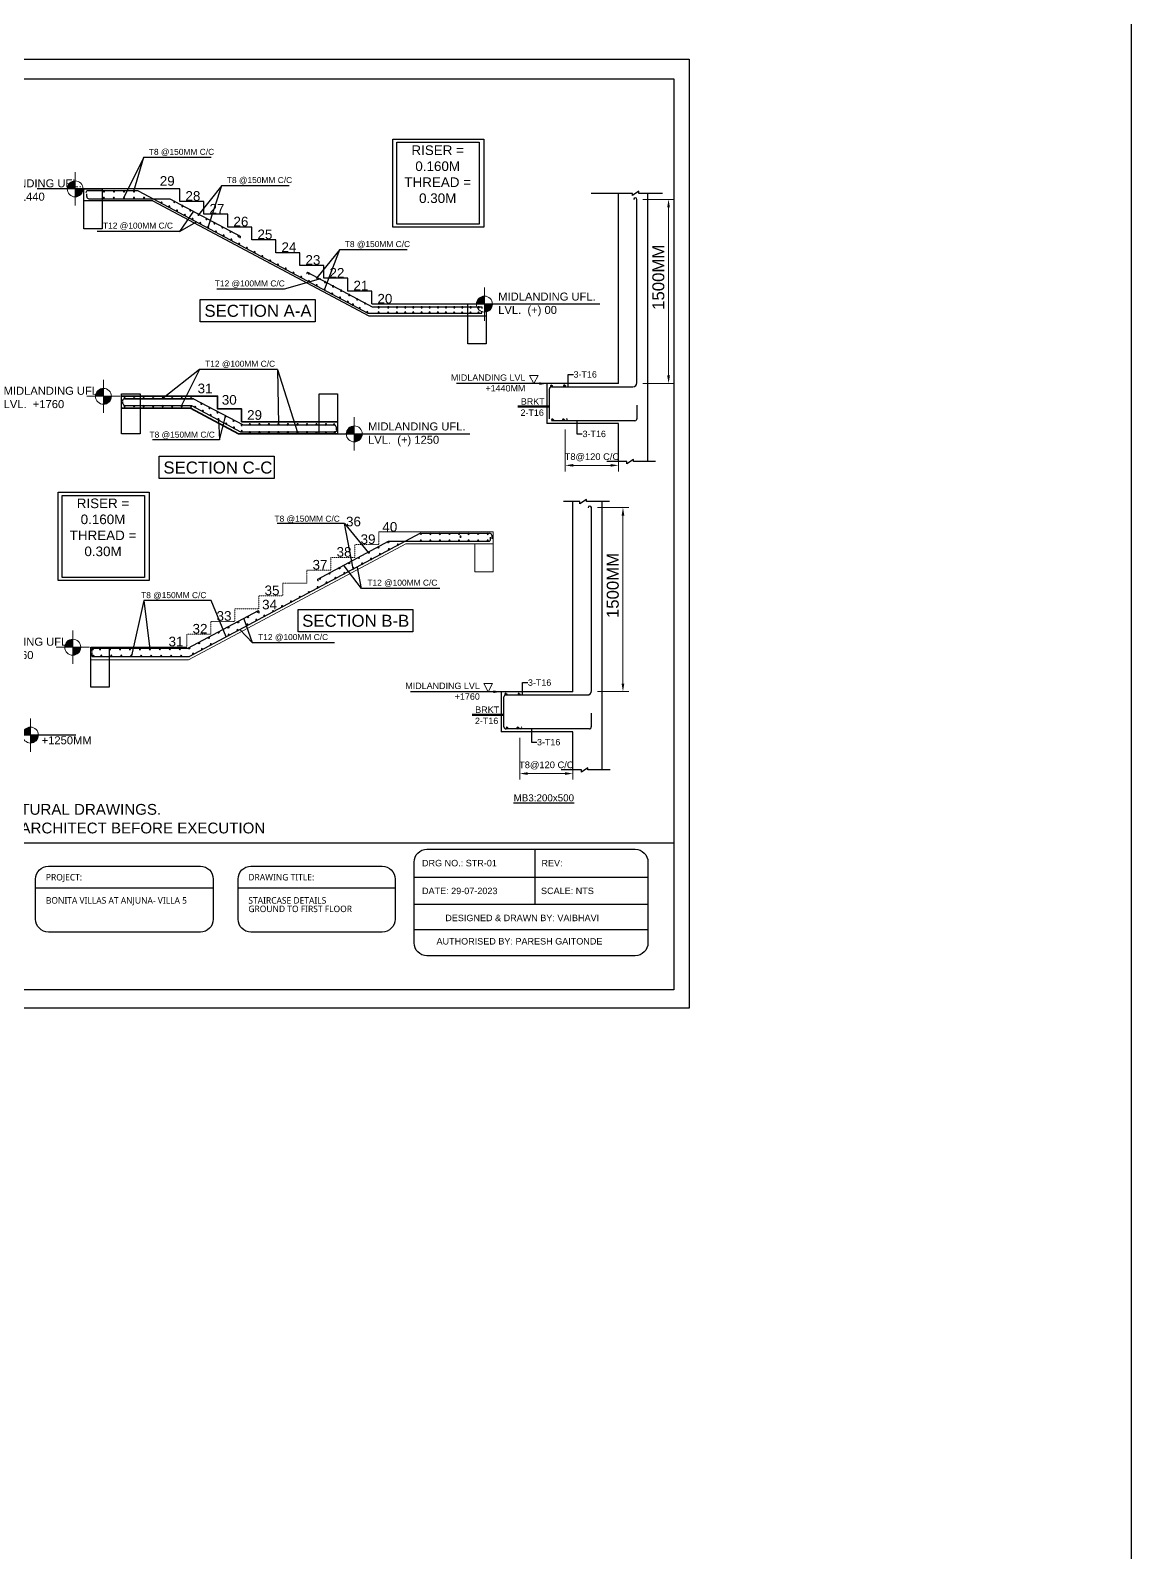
# Model space of a CAD drawing. Header units: millimetres. Extents: x 660818 to 959388, y -495289 to 50450.
# Drawn here: x 856062 to 869825, y -110015 to -90991 of the extents above; entities that cross this region are included whole.
import ezdxf
from ezdxf.enums import TextEntityAlignment as Align

# ---------------------------------------------------------------- set-up
doc = ezdxf.new("R2010")
doc.units = ezdxf.units.MM
doc.header["$LTSCALE"] = 0.01
doc.header["$MEASUREMENT"] = 0
doc.header["$PDMODE"] = 35
doc.linetypes.add('DASHED2', pattern=[0.375, 0.25, -0.125])
for name, color, linetype in [('1', 7, 'Continuous'), ('Concrete Line', 2, 'Continuous'), ('Cut Line', 31, 'Continuous'), ('Dimension', 31, 'Continuous'), ('Labels', 4, 'Continuous'), ('RAFT', 1, 'Continuous'), ('RCC BEAMS', 150, 'Continuous'), ('Reinforcement', 130, 'Continuous'), ('Staircase', 41, 'Continuous'), ('Text', 7, 'Continuous'), ('txt', 7, 'Continuous')]:
    doc.layers.add(name, color=color, linetype=linetype)
for name, color, linetype, lineweight in [('A - LEVELS', 7, 'Continuous', 0), ('E-Switch board', 71, 'Continuous', 20), ('Ele01', 7, 'Continuous', 20), ('G06 Steps Numbers', 4, 'Continuous', 18), ('OPEN TERRACE', 5, 'Continuous', 30), ('SLAB', 72, 'Continuous', 40), ('Text1', 2, 'Continuous', 0)]:
    doc.layers.add(name, color=color, linetype=linetype, lineweight=lineweight)
doc.styles.add('SC-SansSerif', font='SansSerif')
doc.styles.add('STAIRCASE', font='arial.ttf', dxfattribs={"height": 80})
doc.styles.get("Standard").update_dxf_attribs({"font": 'arial.ttf'})
doc.styles.add('TXT2', font='romans.shx', dxfattribs={"width": 0.75, "height": 200})
doc.dimstyles.new('SCBBSDimStyl', dxfattribs={"dimtxt": 250, "dimasz": 100, "dimexe": 75, "dimexo": 75, "dimgap": 50, "dimtad": 1, "dimtoh": 1, "dimdec": 0, "dimzin": 0, "dimdsep": 46, "dimtxsty": 'SC-SansSerif', "dimcen": 0.045, "dimclrd": 8, "dimclre": 8, "dimclrt": 31, "dimadec": 0, "dimazin": 0, "dimtfac": 1, "dimtdec": 0, "dimtix": 1, "dimtofl": 0, "dimtmove": 0, "dimatfit": 3, "dimfxl": 1, "dimtolj": 1, "dimtzin": 0, "dimlwd": 0, "dimlwe": 0, "dimarcsym": 0})
doc.dimstyles.new('STAIRCASE', dxfattribs={"dimtxt": 80, "dimasz": 30, "dimexe": 50, "dimexo": 10, "dimgap": 10, "dimtad": 1, "dimdec": 0, "dimzin": 12, "dimdsep": 46, "dimtxsty": 'STAIRCASE', "dimblk": 'ARCHTICK', "dimcen": 0, "dimse1": 1, "dimse2": 1, "dimclrd": 9, "dimclre": 9, "dimclrt": 256, "dimadec": 0, "dimazin": 0, "dimtfac": 1, "dimtdec": 0, "dimtmove": 1, "dimatfit": 3, "dimfxl": 50, "dimtvp": 1, "dimtolj": 1, "dimtzin": 0, "dimlwd": -1, "dimarcsym": 0})
doc.dimstyles.get("Standard").update_dxf_attribs({"dimtxt": 200, "dimasz": 0.18, "dimexe": 0.18, "dimexo": 0.0625, "dimgap": 0.09, "dimtad": 0, "dimtih": 1, "dimtoh": 1, "dimdec": 1, "dimzin": 0, "dimdsep": 46, "dimtxsty": 'Standard', "dimcen": 0.09, "dimadec": 0, "dimazin": 0, "dimtfac": 1, "dimtdec": 1, "dimtofl": 0, "dimtmove": 0, "dimatfit": 3, "dimfxl": 1, "dimtolj": 1, "dimtzin": 0, "dimarcsym": 0})

# ---------------------------------------------------------------- blocks, each defined once
blk = doc.blocks.new('reinf')
at = {"layer": 'Staircase', "linetype": 'Continuous'}
h = blk.add_hatch(color=4, dxfattribs=at)
h.dxf.hatch_style = 1
edge = h.paths.add_edge_path()
edge.add_arc((0, -8), 7.68, 0, 360)
at = {"layer": 'Reinforcement'}
blk.add_circle((0, -8), 7.68, dxfattribs=at)
blk = doc.blocks.new('*U2334')
at = {"layer": 'Reinforcement', "lineweight": 25, "rotation": 181.5019024097986}
blk.add_blockref('reinf', (38, 0), dxfattribs=at)
blk = doc.blocks.new('*U2335')
at = {"layer": '1', "color": 0, "linetype": 'ByBlock', "lineweight": -2, "transparency": 16777216, "rotation": 208.0834920909674}
for p in [(1150571, -124922), (1150693, -124857), (1150204, -125117), (1150326, -125052), (1150449, -124987), (1149838, -125313), (1149960, -125248), (1150082, -125182)]:
    blk.add_blockref('*U2334', p, dxfattribs=at)
blk = doc.blocks.new('*U2336')
at = {"layer": 'Reinforcement', "lineweight": 25, "rotation": 181.5019024097986}
blk.add_blockref('reinf', (38, 0), dxfattribs=at)
blk = doc.blocks.new('*U2337')
at = {"layer": '1', "color": 0, "linetype": 'ByBlock', "lineweight": -2, "transparency": 16777216, "rotation": 208.0834920909674}
for p in [(1150571, -124922), (1150693, -124857), (1150204, -125117), (1150326, -125052), (1150449, -124987), (1149838, -125313), (1149960, -125248), (1150082, -125182)]:
    blk.add_blockref('*U2336', p, dxfattribs=at)
blk = doc.blocks.new('*D2340')
at = {"layer": 'Defpoints', "color": 0, "transparency": 16777216}
for p in [(862746, -95904), (863413, -95904, 0), (862746, -96427)]:
    blk.add_point(p, dxfattribs=at)
at = {"layer": 'Dimension', "color": 8, "lineweight": 0, "transparency": 16777216}
for p, q in [((862746, -95979), (862746, -96502)), ((863413, -95979), (863413, -96502)), ((863313, -96427), (862846, -96427))]:
    blk.add_line(p, q, dxfattribs=at)
at = {"layer": 'Dimension', "color": 8, "transparency": 16777216}
for points in [[(862846, -96410), (862846, -96443), (862746, -96427)], [(863313, -96410), (863313, -96443), (863413, -96427)]]:
    blk.add_solid(points, dxfattribs=at)
at = {"layer": 'Dimension', "color": 31, "transparency": 16777216, "insert": (863080, -96326), "char_height": 250, "attachment_point": 5, "style": 'SC-SansSerif'}
blk.add_mtext('\\A1;{\\H0.33333x;T8@120 C/C}', dxfattribs=at)
blk = doc.blocks.new('_ArchTick')
at = {"color": 0, "linetype": 'ByBlock', "const_width": 0.15}
blk.add_lwpolyline([(-0.5, -0.5), (0.5, 0.5)], dxfattribs=at)
blk = doc.blocks.new('*D2343')
at = {"layer": 'Defpoints', "color": 0, "transparency": 16777216}
for p in [(863643, -93103), (864038, -93103), (863643, -95403)]:
    blk.add_point(p, dxfattribs=at)
at = {"layer": 'Dimension', "color": 8, "lineweight": 0, "transparency": 16777216}
for p, q in [((863718, -93103), (864113, -93103)), ((864038, -95303), (864038, -93203)), ((863718, -95403), (864113, -95403))]:
    blk.add_line(p, q, dxfattribs=at)
at = {"layer": 'Dimension', "color": 8, "transparency": 16777216}
for points in [[(864021, -93203), (864055, -93203), (864038, -93103)], [(864021, -95303), (864055, -95303), (864038, -95403)]]:
    blk.add_solid(points, dxfattribs=at)
at = {"layer": 'Dimension', "color": 31, "transparency": 16777216, "insert": (863911, -94076), "char_height": 250, "attachment_point": 5, "rotation": 90, "style": 'SC-SansSerif'}
blk.add_mtext('\\A1;{\\f@Arial Unicode MS|b0|i0|c0|p34;\\H0.6x;1500MM}', dxfattribs=at)
blk = doc.blocks.new('*D2341')
at = {"layer": 'Defpoints', "color": 0, "transparency": 16777216}
for p in [(862177, -99756), (862843, -99756, 0), (862177, -100279)]:
    blk.add_point(p, dxfattribs=at)
at = {"layer": 'Dimension', "color": 8, "lineweight": 0, "transparency": 16777216}
for p, q in [((862177, -99831), (862177, -100354)), ((862843, -99831), (862843, -100354)), ((862743, -100279), (862277, -100279))]:
    blk.add_line(p, q, dxfattribs=at)
at = {"layer": 'Dimension', "color": 8, "transparency": 16777216}
for points in [[(862277, -100262), (862277, -100295), (862177, -100279)], [(862743, -100262), (862743, -100295), (862843, -100279)]]:
    blk.add_solid(points, dxfattribs=at)
at = {"layer": 'Dimension', "color": 31, "transparency": 16777216, "insert": (862510, -100178), "char_height": 250, "attachment_point": 5, "style": 'SC-SansSerif'}
blk.add_mtext('\\A1;{\\H0.33333x;T8@120 C/C}', dxfattribs=at)
blk = doc.blocks.new('*D2344')
at = {"layer": 'Defpoints', "color": 0, "transparency": 16777216}
for p in [(863073, -96954), (863468, -96954), (863073, -99254)]:
    blk.add_point(p, dxfattribs=at)
at = {"layer": 'Dimension', "color": 8, "lineweight": 0, "transparency": 16777216}
for p, q in [((863148, -96954), (863543, -96954)), ((863468, -99154), (863468, -97054)), ((863148, -99254), (863543, -99254))]:
    blk.add_line(p, q, dxfattribs=at)
at = {"layer": 'Dimension', "color": 8, "transparency": 16777216}
for points in [[(863451, -97054), (863485, -97054), (863468, -96954)], [(863451, -99154), (863485, -99154), (863468, -99254)]]:
    blk.add_solid(points, dxfattribs=at)
at = {"layer": 'Dimension', "color": 31, "transparency": 16777216, "insert": (863341, -97928), "char_height": 250, "attachment_point": 5, "rotation": 90, "style": 'SC-SansSerif'}
blk.add_mtext('\\A1;{\\f@Arial Unicode MS|b0|i0|c0|p34;\\H0.6x;1500MM}', dxfattribs=at)
blk = doc.blocks.new('SSS')
at = {"lineweight": 13}
h = blk.add_hatch(color=0, dxfattribs=at)
h.dxf.hatch_style = 1
h.paths.add_polyline_path([(0, 2), (-100, 2, 0.005863), (-100, 0, 0.414214), (0, -100)])
h = blk.add_hatch(color=0, dxfattribs=at)
h.dxf.hatch_style = 1
h.paths.add_polyline_path([(0, -100), (0, 2), (-100, 2, 0.005863), (-100, 0, 0.414214)])
h = blk.add_hatch(color=0, dxfattribs=at)
h.dxf.hatch_style = 1
h.paths.add_polyline_path([(0, 2), (100, 2, 0.407361), (0, 100)])
at = {"color": 0, "lineweight": 13}
for p, q in [((0, 208), (0, -208)), ((-208, 2), (208, 2))]:
    blk.add_line(p, q, dxfattribs=at)
blk.add_circle((0, 0), 99.7, dxfattribs=at)
blk = doc.blocks.new('*U2338')
at = {"layer": 'Reinforcement', "lineweight": 25, "rotation": 181.5019024097986}
blk.add_blockref('reinf', (38, 0), dxfattribs=at)
blk = doc.blocks.new('*U2339')
at = {"layer": '1', "color": 0, "linetype": 'ByBlock', "lineweight": -2, "transparency": 16777216, "rotation": 208.0834920909674}
for p in [(1150492, -124964), (1150592, -124910), (1150693, -124857), (1150191, -125125), (1150291, -125071), (1150391, -125018), (1149889, -125285), (1149990, -125232), (1150090, -125178)]:
    blk.add_blockref('*U2338', p, dxfattribs=at)

msp = doc.modelspace()

# ---------------------------------------------------------------- linework, layer by layer
at = {"lineweight": 25}
for p, q in [((857480.353, -92575.202), (857229.25, -93078.711)), ((858455.721, -92927.948), (858163.441, -93294.275)), ((857925.637, -93502.68), (858138.379, -93382.4)), ((859929.418, -93728.167), (859640.67, -94081.89)), ((859988.35, -97152.603), (860288.538, -97518.158))]:
    msp.add_line(p, q, dxfattribs=at)
at = {"lineweight": 53}
for p, q in [((862549.433, -95692.395, 0), (862154.555, -95692.395, 0)), ((861979.69, -99544.333), (861584.812, -99544.333))]:
    msp.add_line(p, q, dxfattribs=at)
at = {"color": 151}
for p, q in [((862368.063, -101225.474), (862368.063, -101910.828)), ((860857.724, -101572.337), (863780.267, -101572.337)), ((856127.222, -101704.996), (858346.713, -101704.996)), ((858658.082, -101704.996), (860619.829, -101704.996)), ((860857.724, -101910.828), (863780.267, -101910.828)), ((860857.724, -102228.86), (863780.267, -102228.86))]:
    msp.add_line(p, q, dxfattribs=at)
at = {"lineweight": 25}
for points in [[(857356.246, -93001.63), (857480.353, -92575.202), (858320.807, -92575.202)], [(858282.353, -93451.416), (858455.721, -92927.948), (859296.175, -92927.948)], [(858098.961, -93251.167), (857925.637, -93502.68), (856896.975, -93502.68)], [(859740.952, -94221.076), (859928.048, -93728.167), (860768.502, -93728.167)], [(859742.322, -94221.076), (859929.418, -93728.167), (860769.872, -93728.167)], [(859686.178, -94097.469), (859234.183, -94226.209), (858393.729, -94226.209)], [(859149.942, -95229.698), (858173.314, -95229.698)], [(858411.539, -95851.466), (858426.959, -96109.166), (857586.505, -96109.166)], [(858411.539, -95851.466), (858426.959, -96109.166), (857586.505, -96109.166)], [(860097.646, -97714.327), (859988.35, -97152.603), (859147.896, -97152.603)], [(861177.879, -97965.493), (860201.25, -97965.493)], [(858506.845, -98570.791), (858321.84, -98115.349), (857481.386, -98115.349)], [(859864.626, -98645.402), (858835.964, -98645.402)], [(859864.626, -98645.402), (858835.964, -98645.402)]]:
    msp.add_lwpolyline(points, dxfattribs=at)
at = {"lineweight": 20, "elevation": 0}
msp.add_lwpolyline([(862407.154, -95302.414), (862300.312, -95302.414), (862353.733, -95404.188), (862407.154, -95302.414)], dxfattribs=at)
at = {"lineweight": 20}
msp.add_lwpolyline([(861837.411, -99154.352), (861730.569, -99154.352), (861783.99, -99256.126), (861837.411, -99154.352)], dxfattribs=at)
at = {"color": 151}
for points in [[(861018.036, -101225.474), (863619.955, -101225.474, -0.414213562), (863780.267, -101385.786), (863780.267, -102394.486, -0.414213562), (863619.955, -102554.798), (861018.036, -102554.798, -0.414213562), (860857.724, -102394.486), (860857.724, -101385.786, -0.414213562)], [(856287.534, -101436.538), (858186.401, -101436.538, -0.414213562), (858346.713, -101596.85), (858346.713, -102098.747, -0.414213562), (858186.401, -102259.059), (856287.534, -102259.059, -0.414213562), (856127.222, -102098.747), (856127.222, -101596.85, -0.414213562)], [(858818.394, -101436.538), (860459.517, -101436.538, -0.414213562), (860619.829, -101596.85), (860619.829, -102098.747, -0.414213562), (860459.517, -102259.059), (858818.394, -102259.059, -0.414213562), (858658.082, -102098.747), (858658.082, -101596.85, -0.414213562)]]:
    msp.add_lwpolyline(points, format="xyb", close=True, dxfattribs=at)
at = {"layer": '1', "ltscale": 200}
for p, q in [((860201.25, -97965.493), (859982.54, -97683.168)), ((860201.25, -97965.493), (860150.559, -97701.959)), ((857481.386, -98115.349), (857325.108, -98808.154)), ((857481.386, -98115.349), (857555.256, -98722.862)), ((858835.964, -98645.402), (858731.448, -98347.006)), ((858835.964, -98645.402), (858731.448, -98347.006)), ((858835.964, -98645.402), (858677.646, -98479.475))]:
    msp.add_line(p, q, dxfattribs=at)
at = {"layer": 'Concrete Line', "lineweight": 25}
for p, q in [((863412.817, -95404.512), (863412.817, -93027.721, 0)), ((863778.996, -96377.911), (863778.996, -93027.397)), ((862516.283, -95404.188, 0), (862516.283, -95904.08, 0)), ((863412.817, -96378.235), (863412.817, -95904.404)), ((862843.074, -99256.45, 0), (862843.074, -96879.659, 0)), ((863209.253, -100229.849, 0), (863209.253, -96879.335, 0)), ((861946.54, -99256.126), (861946.54, -99756.018)), ((862843.074, -100230.173, 0), (862843.074, -99756.342, 0))]:
    msp.add_line(p, q, dxfattribs=at)
at = {"layer": 'Concrete Line', "lineweight": 25, "elevation": 0}
for points in [[(863412.817, -95404.512), (862516.283, -95404.512)], [(863412.817, -95904.08), (862516.283, -95904.404)]]:
    msp.add_lwpolyline(points, dxfattribs=at)
at = {"layer": 'Concrete Line', "lineweight": 25}
for points in [[(862843.074, -99256.45), (861946.54, -99256.45)], [(862843.074, -99756.018), (861946.54, -99756.342)]]:
    msp.add_lwpolyline(points, dxfattribs=at)
at = {"layer": 'Cut Line', "lineweight": 25, "elevation": 0}
for points in [[(863963.696, -93027.397), (863668.034, -93027.397), (863668.034, -93000.441), (863587.082, -93054.354), (863587.164, -93027.397), (863068.925, -93027.397)], [(863875.781, -96380.268), (863599.173, -96380.268), (863599.173, -96353.311), (863518.303, -96407.225), (863518.303, -96380.268), (863267.235, -96380.268)], [(863301.189, -96879.335), (863010.214, -96879.335), (863010.214, -96852.378), (862929.261, -96906.292), (862929.343, -96879.335), (862723.783, -96879.335)]]:
    msp.add_lwpolyline(points, dxfattribs=at)
at = {"layer": 'Cut Line', "lineweight": 25}
msp.add_lwpolyline([(863306.038, -100232.206), (863029.43, -100232.206), (863029.43, -100205.249), (862948.559, -100259.163), (862948.559, -100232.206), (862697.492, -100232.206)], dxfattribs=at)
at = {"layer": 'E-Switch board', "ltscale": 0.1}
msp.add_line((869824.835, -74056.974), (869824.835, -223818.83), dxfattribs=at)
at = {"layer": 'Ele01', "ltscale": 20}
for p, q in [((860755.115, -97407.862), (858036.365, -98857.862)), ((860755.115, -97407.862), (861617.615, -97407.862)), ((858017.615, -98697.862), (856817.615, -98697.862)), ((858036.365, -98857.862), (856817.615, -98857.862))]:
    msp.add_line(p, q, dxfattribs=at)
at = {"layer": 'Ele01', "linetype": 'DASHED2', "lineweight": 5, "ltscale": 20}
msp.add_lwpolyline([(858617.615, -98377.862), (858617.615, -98217.862), (858917.615, -98217.862), (858917.615, -98057.862), (859217.615, -98057.862), (859217.615, -97897.862), (859517.615, -97897.862), (859517.615, -97737.862), (859817.615, -97737.862), (859817.615, -97577.862), (860117.615, -97577.862), (860117.615, -97417.862), (860417.615, -97417.862), (860417.615, -97257.862)], dxfattribs=at)
at = {"layer": 'Ele01', "ltscale": 20}
for points in [[(860417.615, -97257.862), (861847.615, -97257.862)], [(861847.615, -97257.862), (861847.615, -97757.862), (861617.615, -97757.862), (861617.615, -97407.862)], [(860755.115, -97407.862), (861847.615, -97407.862)]]:
    msp.add_lwpolyline(points, dxfattribs=at)
at = {"layer": 'Ele01', "linetype": 'DASHED2', "ltscale": 20}
msp.add_lwpolyline([(858017.615, -98697.862), (858017.615, -98537.862), (858317.615, -98537.862), (858317.615, -98377.862), (858617.615, -98377.862)], dxfattribs=at)
at = {"layer": 'OPEN TERRACE', "ltscale": 0.5}
msp.add_lwpolyline([(869824.835, -74056.974), (704586.555, -74056.974), (704586.555, -223818.83), (869824.835, -223818.83)], close=True, dxfattribs=at)
at = {"layer": 'RAFT', "ltscale": 0.5}
for p, q in [((856882.838, -92968.824), (856146.611, -92968.824)), ((861528.873, -94408.824), (863180.645, -94408.824)), ((858173.314, -95229.698), (857722.816, -95586.789)), ((858173.314, -95229.698), (857722.816, -95586.789)), ((858173.314, -95229.698), (857945.315, -95688.794)), ((858173.314, -95229.698), (857945.315, -95688.794)), ((859149.942, -95229.698), (859161.953, -95914.246)), ((859149.942, -95229.698), (859399.735, -96014.715)), ((858099.091, -95594.472), (857237.528, -95594.472)), ((858426.959, -96109.166), (858500.394, -95816.134)), ((859901.757, -96031.652), (861553.53, -96031.652))]:
    msp.add_line(p, q, dxfattribs=at)
for points in [[(860593.076, -92348.102), (861729.148, -92348.102), (861729.148, -93451.066), (860593.076, -93451.066)], [(860643.293, -92388.812), (861669.832, -92388.812), (861669.832, -93414.15), (860643.293, -93414.15)], [(856410.153, -96761.818), (857546.225, -96761.818), (857546.225, -97864.782), (856410.153, -97864.782)], [(856460.369, -96802.528), (857486.909, -96802.528), (857486.909, -97827.866), (856460.369, -97827.866)]]:
    msp.add_lwpolyline(points, close=True, dxfattribs=at)
for points in [[(857201.757, -95531.652), (857431.757, -95531.652), (857431.757, -96031.652), (857201.757, -96031.652), (857201.757, -95531.652)], [(859671.757, -95531.652), (859901.757, -95531.652), (859901.757, -96031.652), (859671.757, -96031.652), (859671.757, -95531.652)]]:
    msp.add_lwpolyline(points, dxfattribs=at)
at = {"layer": 'RCC BEAMS', "color": 41}
msp.add_line((855507.468, -99795.019), (856630.433, -99795.019), dxfattribs=at)
for points in [[(858184.983, -94353.966), (859619.614, -94353.966), (859619.614, -94633.46), (858184.983, -94633.46)], [(857672.221, -96312.425), (859106.852, -96312.425), (859106.852, -96591.92), (857672.221, -96591.92)], [(859406.468, -98227.833), (860841.099, -98227.833), (860841.099, -98507.327), (859406.468, -98507.327)]]:
    msp.add_lwpolyline(points, close=True, dxfattribs=at)
at = {"layer": 'Reinforcement', "color": 6, "ltscale": 0.5}
for p, q in [((857928.873, -92968.824), (856728.873, -92968.824)), ((857591.373, -93118.824), (860291.373, -94558.824)), ((861702.69, -94443.824), (861702.69, -94467.343)), ((861705.052, -94523.824), (861705.052, -94498.885)), ((864101.985, -101150.004), (850547.806, -101150.004))]:
    msp.add_line(p, q, dxfattribs=at)
at = {"layer": 'Reinforcement'}
for p, q in [((857410.214, -92993.824), (856781.839, -92993.824)), ((857410.214, -92993.824), (860277.327, -94523.824)), ((857410.214, -92993.824), (860277.327, -94523.824)), ((856766.625, -93068.199), (856766.625, -93032.364)), ((856792.25, -93093.824), (857804.218, -93093.824)), ((857804.218, -93093.824), (858684.458, -93563.502)), ((859530.813, -94015.291), (860333.853, -94443.824)), ((857218.384, -95653.989), (857218.384, -95629.584)), ((857237.528, -95594.472), (858096.803, -95594.472)), ((857244.009, -95679.614), (858074.856, -95679.614)), ((858074.856, -95679.614), (858687.702, -96006.652)), ((858074.856, -95679.614), (858687.702, -96006.652)), ((858099.091, -95594.472), (858720.52, -95921.51)), ((858687.702, -96006.652), (859870.298, -96006.652)), ((858720.52, -95921.51), (859857.371, -95921.51)), ((859882.996, -95947.135), (859882.996, -95987.793)), ((860930.219, -97278.103), (858048.372, -98815.088)), ((859653.306, -97847.311), (860538.724, -97375.088)), ((860538.724, -97375.088), (861788.443, -97375.088)), ((860942.278, -97275.088), (861801.812, -97275.088)), ((861814.068, -97349.463), (861814.068, -97325.058)), ((861827.437, -97300.713), (861827.437, -97345.771)), ((858906.55, -98245.581), (858026.224, -98715.088)), ((858026.224, -98715.088), (856830.288, -98715.088)), ((856830.288, -98715.088), (856830.288, -98751.428)), ((856832.821, -98815.088), (856832.821, -98767.475)), ((856832.821, -98815.088), (858048.372, -98815.088))]:
    msp.add_line(p, q, dxfattribs=at)
at = {"layer": 'Reinforcement', "lineweight": 25}
for p, q in [((863643.119, -95394.825, 0), (863643.119, -93102.517, 0)), ((862549.433, -95844.489, 0), (862549.433, -95468.732, 0)), ((862573.34, -95444.825, 0), (863593.119, -95444.825, 0)), ((863641.642, -95673.819, 0), (863641.642, -95844.489, 0)), ((863617.735, -95868.396, 0), (862573.34, -95868.396, 0)), ((863530.466, -95868.396, 0), (863380.098, -95868.396, 0)), ((863073.375, -99246.763), (863073.375, -96954.455)), ((862003.597, -99296.763), (863023.375, -99296.763)), ((861979.69, -99696.427), (861979.69, -99320.67)), ((863071.899, -99525.757), (863071.899, -99696.427)), ((863047.992, -99720.334), (862003.597, -99720.334)), ((862960.723, -99720.334), (862810.355, -99720.334))]:
    msp.add_line(p, q, dxfattribs=at)
at = {"layer": 'Reinforcement', "color": 6, "ltscale": 0.5}
for points in [[(864295.366, -103211.664), (850353.303, -103211.664), (850353.303, -91350.677), (864295.366, -91350.677)], [(864101.985, -102980.794), (850547.806, -102980.794), (850547.806, -91593.921), (864101.985, -91593.921)]]:
    msp.add_lwpolyline(points, close=True, dxfattribs=at)
for points in [[(860328.873, -94408.824), (860328.873, -94248.824), (860028.873, -94248.824), (860028.873, -94088.824), (859728.873, -94088.824), (859728.873, -93928.824), (859428.873, -93928.824), (859428.873, -93768.824), (859128.873, -93768.824), (859128.873, -93608.824), (858828.873, -93608.824), (858828.873, -93448.824), (858528.873, -93448.824), (858528.873, -93288.824), (858228.873, -93288.824), (858228.873, -93128.824), (857928.873, -93128.824), (857928.873, -92968.824), (856728.873, -92968.824)], [(856728.873, -92968.824), (856958.873, -92968.824), (856958.873, -93468.824), (856728.873, -93468.824), (856728.873, -92968.824)], [(857591.373, -93118.824), (856728.873, -93118.824)], [(860328.873, -94408.824), (861758.873, -94408.824)], [(861528.873, -94408.824), (861758.873, -94408.824), (861758.873, -94908.824), (861528.873, -94908.824), (861528.873, -94408.824)], [(860291.373, -94558.824), (861758.873, -94558.824)], [(860328.873, -94558.824), (861758.873, -94558.824)], [(856817.615, -98697.862), (857047.615, -98697.862), (857047.615, -99197.862), (856817.615, -99197.862), (856817.615, -98697.862)]]:
    msp.add_lwpolyline(points, dxfattribs=at)
at = {"layer": 'Reinforcement'}
for points in [[(860277.327, -94523.824), (861705.052, -94523.824)], [(860333.853, -94443.824), (861702.69, -94443.824)]]:
    msp.add_lwpolyline(points, dxfattribs=at)
for centre, radius, start, end in [((856781.839, -93019.449), 25.625, 90, 180), ((856792.25, -93068.199), 25.625, 180, 270), ((858679.542, -93571.691), 9.551, 235.0509686, 59.0192222), ((859528.333, -94026.474), 11.454, 77.4943409, 228.0962609), ((857237.528, -95620.097), 25.625, 90, 180), ((857244.009, -95653.989), 25.625, 180, 270), ((859857.371, -95947.135), 25.625, 0, 90), ((859870.298, -95981.027), 25.625, 270, 0), ((860942.278, -97300.713), 25.625, 90, 118.0724869), ((861788.443, -97349.463), 25.625, 270, 0), ((861801.812, -97300.713), 25.625, 0, 90), ((859660.517, -97855.978), 11.274, 129.760246, 281.6811835), ((858908.073, -98261.145), 15.639, 305.3265284, 95.5893155)]:
    msp.add_arc(centre, radius, start, end, dxfattribs=at)
at = {"layer": 'Reinforcement', "lineweight": 25}
for centre, radius, start, end in [((863622.36, -93105.32, 0), 20.947, 7.6877748, 178.6899346), ((862573.34, -95468.732, 0), 23.907, 90, 180), ((863593.119, -95394.825, 0), 50, 270, 0), ((862759.675, -95855.429, 0), 12.98, 272.456263, 73.1181829), ((863617.735, -95844.489, 0), 23.907, 270, 0), ((863052.617, -96957.257), 20.947, 7.6877748, 178.6899346), ((862003.597, -99320.67), 23.907, 90, 180), ((863023.375, -99246.763), 50, 270, 0), ((862003.597, -99696.427), 23.907, 180, 270), ((862189.932, -99707.367), 12.98, 272.456263, 73.1181829), ((863047.992, -99696.427), 23.907, 270, 0)]:
    msp.add_arc(centre, radius, start, end, dxfattribs=at)
at = {"layer": 'SLAB', "color": 5, "lineweight": 35}
msp.add_line((858064.257, -95711.652), (858664.257, -96031.652), dxfattribs=at)
for points in [[(859901.757, -95881.652), (858701.757, -95881.652), (858701.757, -95721.652), (858401.757, -95721.652), (858401.757, -95561.652), (857201.757, -95561.652)], [(858064.257, -95711.652), (857201.757, -95711.652)], [(859901.757, -96031.652), (858664.257, -96031.652)]]:
    msp.add_lwpolyline(points, dxfattribs=at)

# ---------------------------------------------------------------- block references
at = {"color": 0, "lineweight": 0, "xscale": -1}
for p in [(856621.091, -92971.163), (861736.947, -94411.163), (856974.927, -95563.991), (860109.831, -96033.991), (856590.785, -98700.201), (856062.597, -99797.358)]:
    msp.add_blockref('SSS', p, dxfattribs=at)
at = {"layer": '1', "xscale": -1}
msp.add_blockref('*U2339', (2008523.533, 31748.831), dxfattribs=at)
at = {"layer": '1'}
for name, p in [('*U2335', (-290129.812, 27493.789)), ('*U2337', (-291762.037, 26624.239))]:
    msp.add_blockref(name, p, dxfattribs=at)
at = {"layer": 'Reinforcement', "lineweight": 25, "xscale": -1}
for p, rotation in [((856986.033, -92994.951), 330.4146054992341), ((857110.701, -92994.951), 330.4146054992341), ((857235.37, -92994.951), 330.4146054992341), ((857360.038, -92994.951), 330.4146054992341), ((856983.272, -93079.47), 330.4146054992341), ((857109.112, -93079.47), 330.4146054992341), ((857234.952, -93079.47), 330.4146054992341), ((857360.792, -93079.47), 330.4146054992341), ((857486.633, -93079.47), 330.4146054992341), ((857704.223, -93134.2), 330.4146054992341), ((857801.21, -93185.956), 330.4146054992341), ((857898.197, -93237.712), 330.4146054992341), ((857995.184, -93289.468), 330.4146054992341), ((858092.172, -93341.224), 330.4146054992341), ((858189.159, -93392.98), 330.4146054992341), ((858286.146, -93444.736), 330.4146054992341), ((858383.133, -93496.492), 330.4146054992341), ((858480.12, -93548.248), 330.4146054992341), ((858577.107, -93600.004), 330.4146054992341), ((858674.094, -93651.76), 330.4146054992341), ((858771.081, -93703.516), 330.4146054992341), ((858868.068, -93755.272), 330.4146054992341), ((858965.056, -93807.028), 330.4146054992341), ((859062.043, -93858.784), 330.4146054992341), ((859159.03, -93910.54), 330.4146054992341), ((859256.017, -93962.296), 330.4146054992341), ((859353.004, -94014.052), 330.4146054992341), ((859449.991, -94065.808), 330.4146054992341), ((859546.978, -94117.564), 330.4146054992341), ((859547.548, -94022.307), 330.414605499234), ((859643.965, -94169.32), 330.4146054992341), ((859647.936, -94075.872), 330.414605499234), ((859748.323, -94129.437), 330.414605499234), ((859740.952, -94221.076), 330.4146054992341), ((859837.94, -94272.832), 330.4146054992341), ((859848.71, -94183.001), 330.414605499234), ((859934.927, -94324.588), 330.4146054992341), ((859949.098, -94236.566), 330.414605499234), ((860049.485, -94290.131), 330.414605499234), ((860149.873, -94343.695), 330.414605499234), ((860031.914, -94376.344), 330.4146054992341), ((860097.493, -94410.427), 330.414605499234), ((860181.619, -94455.613), 330.414605499234), ((860250.26, -94397.26), 330.414605499234), ((860275.732, -94505.425), 330.414605499234), ((860418.17, -94509.132), 330.414605499234), ((860419.114, -94444.608), 330.414605499234), ((860537.674, -94509.132), 330.414605499234), ((860538.618, -94444.608), 330.414605499234), ((860647.003, -94509.132), 330.414605499234), ((860647.947, -94444.608), 330.414605499234), ((860751.151, -94509.132), 330.414605499234), ((860752.096, -94444.608), 330.414605499234), ((860850.96, -94509.132), 330.414605499234), ((860851.904, -94444.608), 330.414605499234), ((860955.109, -94509.132), 330.414605499234), ((860956.053, -94444.608), 330.414605499234), ((861054.917, -94509.132), 330.414605499234), ((861055.862, -94444.608), 330.414605499234), ((861159.066, -94509.132), 330.414605499234), ((861160.01, -94444.608), 330.414605499234), ((861258.875, -94509.132), 330.414605499234), ((861259.819, -94444.608), 330.414605499234), ((861363.024, -94509.132), 330.414605499234), ((861363.968, -94444.608), 330.414605499234), ((861462.832, -94509.132), 330.414605499234), ((861463.776, -94444.608), 330.414605499234), ((861566.981, -94509.132), 330.414605499234), ((861567.925, -94444.608), 330.414605499234), ((861666.79, -94509.132), 330.414605499234), ((861667.734, -94444.608), 330.414605499234), ((857243.407, -95580.402), 330.4146054992341), ((857243.407, -95680.618), 330.4146054992341), ((857362.298, -95580.528), 330.4146054992341), ((857362.298, -95680.745), 330.4146054992341), ((857481.188, -95580.655), 330.4146054992341), ((857481.188, -95680.871), 330.4146054992341), ((857600.079, -95580.781), 330.4146054992341), ((857600.079, -95680.998), 330.4146054992341), ((857718.97, -95580.908), 330.4146054992341), ((857718.97, -95681.124), 330.4146054992341), ((857837.861, -95581.034), 330.4146054992341), ((857837.861, -95681.251), 330.4146054992341), ((857956.752, -95581.161), 330.4146054992341), ((857956.752, -95681.377), 330.4146054992341), ((858075.643, -95581.287), 330.4146054992341), ((858075.643, -95681.504), 330.4146054992341), ((858124.37, -95689.519), 330.4146054992341), ((858203.025, -95648.761), 330.414605499234), ((858221.357, -95741.275), 330.4146054992341), ((858303.412, -95702.326), 330.414605499234), ((858318.344, -95793.031), 330.4146054992341), ((858403.799, -95755.89), 330.414605499234), ((858415.332, -95844.787), 330.4146054992341), ((858504.187, -95809.455), 330.414605499234), ((858604.574, -95863.02), 330.414605499234), ((858512.319, -95896.543), 330.4146054992341), ((858609.306, -95948.299), 330.4146054992341), ((858706.293, -95992.308), 330.4146054992341), ((858706.801, -95914.593), 330.414605499234), ((858809.073, -95907.187), 330.4146054992341), ((858809.073, -96007.404), 330.4146054992341), ((858927.964, -95907.314), 330.4146054992341), ((858927.964, -96007.53), 330.4146054992341), ((859046.855, -95907.44), 330.4146054992341), ((859046.855, -96007.657), 330.4146054992341), ((859165.746, -95907.567), 330.4146054992341), ((859165.746, -96007.783), 330.4146054992341), ((859284.636, -95907.693), 330.4146054992341), ((859284.636, -96007.91), 330.4146054992341), ((859405.437, -95907.946), 330.4146054992341), ((859405.437, -96008.163), 330.4146054992341), ((859522.418, -95907.946), 330.4146054992341), ((859522.418, -96008.163), 330.4146054992341), ((859641.309, -95908.073), 330.4146054992341), ((859641.309, -96008.289), 330.4146054992341), ((859760.2, -95908.199), 330.4146054992341), ((859760.2, -96008.416), 330.4146054992341), ((859861.456, -95908.325), 330.4146054992341), ((859870.748, -96007.507), 330.4146054992341), ((860945.444, -97276.063), 330.4146054992341), ((860945.444, -97361.041), 330.4146054992341), ((861064.847, -97276.063), 330.4146054992341), ((861064.847, -97361.041), 330.4146054992341), ((861184.251, -97276.063), 330.4146054992341), ((861184.251, -97361.041), 330.4146054992341), ((861303.654, -97276.063), 330.4146054992341), ((861303.654, -97361.041), 330.4146054992341), ((861423.057, -97276.063), 330.4146054992341), ((861423.057, -97361.041), 330.4146054992341), ((861441.318, -97311.332), 330.4146054992341), ((861542.46, -97276.063), 330.4146054992341), ((861542.46, -97361.041), 330.4146054992341), ((861661.864, -97276.063), 330.4146054992341), ((861661.864, -97361.041), 330.4146054992341), ((861781.267, -97276.063), 330.4146054992341), ((861781.267, -97361.041), 330.4146054992341), ((860323.944, -97588.978), 330.4146054992341), ((860435.196, -97529.643), 330.4146054992341), ((860546.449, -97470.309), 330.4146054992341), ((860657.701, -97410.974), 330.4146054992341), ((859990.186, -97766.982), 330.4146054992341), ((860101.438, -97707.648), 330.4146054992341), ((860212.691, -97648.313), 330.4146054992341), ((859656.428, -97944.987), 330.4146054992341), ((859767.68, -97885.652), 330.4146054992341), ((859878.933, -97826.317), 330.4146054992341), ((859322.67, -98122.991), 330.4146054992341), ((859433.922, -98063.656), 330.4146054992341), ((859545.175, -98004.321), 330.4146054992341), ((858889.196, -98352.713), 330.4146054992341), ((858988.912, -98300.995), 330.4146054992341), ((859100.164, -98241.66), 330.4146054992341), ((859211.417, -98182.326), 330.4146054992341), ((858543.901, -98538.334), 330.4146054992341), ((858655.154, -98478.999), 330.4146054992341), ((858777.944, -98412.048), 330.4146054992341), ((856846.449, -98715.813), 330.4146054992341), ((856936.211, -98716.023), 330.4146054992341), ((857060.88, -98716.023), 330.4146054992341), ((857185.548, -98716.023), 330.4146054992341), ((857310.216, -98716.023), 330.4146054992341), ((857434.885, -98716.023), 330.4146054992341), ((857559.553, -98716.023), 330.4146054992341), ((857684.222, -98716.023), 330.4146054992341), ((857808.89, -98716.023), 330.4146054992341), ((857933.559, -98716.023), 330.4146054992341), ((858210.143, -98716.338), 330.4146054992341), ((858321.396, -98657.003), 330.4146054992341), ((856854.325, -98800.854), 330.4146054992341), ((856952.221, -98801.064), 330.4146054992341), ((857076.889, -98801.064), 330.4146054992341), ((857201.558, -98801.064), 330.4146054992341), ((857326.226, -98801.064), 330.4146054992341), ((857450.895, -98801.064), 330.4146054992341), ((857575.563, -98801.064), 330.4146054992341), ((857700.231, -98801.064), 330.4146054992341), ((857824.9, -98801.064), 330.4146054992341), ((857949.568, -98801.064), 330.4146054992341), ((858098.891, -98775.673), 330.4146054992341)]:
    msp.add_blockref('reinf', p, dxfattribs=dict(at, rotation=rotation))
at = {"layer": 'Reinforcement', "color": 2, "linetype": 'Continuous', "lineweight": -3, "zscale": 1.2}
for p, xscale, yscale, rotation in [((862562.337, -95433.584, 0), -1.199999999999999, 1.199999999999998, 90.00112196880059), ((862562.369, -95433.206, 0), -1.199999999999999, 1.199999999999998, 90.00112196880059), ((862585.488, -95433.513, 0), 1.2, 1.2, 270.0011219688005), ((862726.122, -95433.335, 0), -1.199999999999999, 1.199999999999998, 90.00112196880059), ((862726.155, -95432.957, 0), -1.199999999999999, 1.199999999999998, 90.00112196880059), ((862749.273, -95433.264, 0), 1.2, 1.2, 270.0011219688005), ((862576.425, -95857.824, 0), -1.199999999999999, 1.199999999999998, 90.00112196880059), ((862576.458, -95857.446, 0), -1.199999999999999, 1.199999999999998, 90.00112196880059), ((862599.576, -95857.754, 0), 1.2, 1.2, 270.0011219688005), ((862712.863, -95857.027), -1.199999999999999, 1.199999999999998, 90.00112196880059), ((862712.895, -95856.649), -1.199999999999999, 1.199999999999998, 90.00112196880059), ((862736.014, -95856.957), 1.2, 1.2, 270.0011219688005), ((861992.593, -99285.522), -1.199999999999999, 1.199999999999998, 90.00112196880059), ((861992.626, -99285.144), -1.199999999999999, 1.199999999999998, 90.00112196880059), ((862015.745, -99285.451), 1.2, 1.2, 270.0011219688005), ((862156.379, -99285.273), -1.199999999999999, 1.199999999999998, 90.00112196880059), ((862156.412, -99284.895), -1.199999999999999, 1.199999999999998, 90.00112196880059), ((862179.53, -99285.202), 1.2, 1.2, 270.0011219688005), ((862006.682, -99709.762), -1.199999999999999, 1.199999999999998, 90.00112196880059), ((862006.714, -99709.384), -1.199999999999999, 1.199999999999998, 90.00112196880059), ((862029.833, -99709.692), 1.2, 1.2, 270.0011219688005), ((862143.119, -99708.965, 0), -1.199999999999999, 1.199999999999998, 90.00112196880059), ((862143.152, -99708.587, 0), -1.199999999999999, 1.199999999999998, 90.00112196880059), ((862166.271, -99708.895, 0), 1.2, 1.2, 270.0011219688005)]:
    msp.add_blockref('reinf', p, dxfattribs=dict(at, xscale=xscale, yscale=yscale, rotation=rotation))

# ---------------------------------------------------------------- texts
for s, p in [('T8 @150MM C/C', (857541.88, -92546.023)), ('T8 @150MM C/C', (858517.247, -92898.768)), ('T12 @100MM C/C', (856969.014, -93467.695)), ('T8 @150MM C/C', (859990.944, -93698.987)), ('T12 @100MM C/C', (858366.397, -94190.776)), ('T12 @100MM C/C', (858245.354, -95194.713)), ('T8 @150MM C/C', (857550.46, -96079.986)), ('T8 @150MM C/C', (859112.345, -97131.197)), ('T12 @100MM C/C', (860273.29, -97930.507)), ('T8 @150MM C/C', (857445.341, -98086.169)), ('T12 @100MM C/C', (858908.004, -98610.416)), ('T12 @100MM C/C', (858908.004, -98610.416))]:
    msp.add_text(s, height=75).set_placement(p)
at = {"color": 0, "lineweight": 30, "ltscale": 150, "style": 'STAIRCASE'}
for s, p in [('3-T16', (862850.194, -95289.946)), ('BRKT', (862191.29, -95628.208, 0)), ('2-T16', (862187.368, -95768.104, 0)), ('3-T16', (862963.097, -96033.904, 0)), ('3-T16', (862280.451, -99141.883, 0)), ('BRKT', (861621.546, -99480.146)), ('2-T16', (861617.625, -99620.042)), ('3-T16', (862393.354, -99885.842))]:
    msp.add_text(s, height=80, dxfattribs=at).set_placement(p, align=Align.MIDDLE_LEFT)
at = {"color": 0, "lineweight": 30, "ltscale": 150, "char_height": 80, "attachment_point": 3, "style": 'STAIRCASE'}
for s, insert in [('MIDLANDING LVL\\P+1440MM', (862248.861, -95290.255, 0)), ('MIDLANDING LVL\\P+1760', (861679.118, -99142.193))]:
    msp.add_mtext_dynamic_manual_height_columns(s, width=1910.70064, gutter_width=400, heights=[-216.389], dxfattribs=dict(at, insert=insert))
at = {"color": 151, "char_height": 80.9714, "attachment_point": 1}
for s, insert, width in [('DRG NO.: STR-01', (860956.289, -101357.118), 1015.33225), ('REV:', (862449.168, -101357.118), 1015.33225), ('DATE: 29-07-2023', (860956.289, -101704.656), 1015.33225), ('SCALE: NTS', (862443.821, -101704.194), 1015.33225), ('DESIGNED & DRAWN BY: VAIBHAVI', (861247.201, -102042.645), 2448.42251), ('AUTHORISED BY: PARESH GAITONDE', (861137.484, -102334.366), 2448.42251)]:
    msp.add_mtext(s, dxfattribs=dict(at, insert=insert, width=width))
at = {"color": 151, "attachment_point": 1}
for s, width, heights, insert, char_height in [('{\\fLucida Calligraphy|b0|i0|c0|p66;PROJECT:}', 3995.39936, [-80.971], (856255.242, -101533.654), 80.9714), ('{\\fLucida Calligraphy|b0|i0|c0|p66;DRAWING TITLE:}', 3995.39936, [-80.971], (858786.102, -101533.654), 80.9714), ('{\\fLucida Calligraphy|b0|i0|c0|p66;\\H0.9x;\\C40;BONITA VILLAS AT ANJUNA- VILLA 5}', 2113.18205, [-218.923], (856255.242, -101823.211), 89.96822), ('{\\fLucida Calligraphy|b0|i0|c0|p66;\\H0.9x;\\C40;STAIRCASE DETAILS}', 4591.02795, [-80.971], (858786.102, -101823.211), 89.96822), ('{\\fLucida Calligraphy|b0|i0|c0|p66;\\H0.9x;\\C40;GROUND TO FIRST FLOOR }', 4591.02795, [-80.971], (858786.102, -101929.319), 89.96822)]:
    msp.add_mtext_dynamic_manual_height_columns(s, width=width, gutter_width=12.5, heights=heights, dxfattribs=dict(at, insert=insert, char_height=char_height))
at = {"layer": 'A - LEVELS', "color": 7}
for s, p in [('SECTION A-A', (858236.879, -94570.152)), ('SECTION C-C', (857724.117, -96528.611)), ('SECTION B-B', (859458.364, -98444.019))]:
    msp.add_text(s, height=150, rotation=360, dxfattribs=at).set_placement(p)
at = {"layer": 'G06 Steps Numbers', "char_height": 120, "attachment_point": 3}
for s, heights, insert in [('29', [-122.538], (857865.27, -92812.19)), ('28', [-122.538], (858186.228, -92999.611)), ('27', [-120.491], (858486.228, -93159.611)), ('26', [-122.538], (858786.228, -93319.611)), ('25', [-122.538], (859086.228, -93479.611)), ('24', [-120.491], (859386.228, -93639.611)), ('23', [-122.619], (859686.228, -93799.611)), ('22', [-120.491], (859986.228, -93959.611)), ('21', [-120.491], (860286.228, -94119.611)), ('20', [-122.538], (860585.823, -94284.091)), ('31', [-122.619], (858338.155, -95405.018)), ('30', [-122.619], (858640.487, -95547.935)), ('29', [-122.538], (858956.891, -95736.906)), ('36', [-122.619], (860192.984, -97069.065)), ('40', [-122.538], (860647.615, -97135.569)), ('39', [-122.619], (860374.97, -97288.649)), ('38', [-122.619], (860074.97, -97448.649)), ('37', [-122.619], (859774.97, -97608.649)), ('35', [-122.619], (859174.97, -97928.649)), ('34', [-122.619], (859144.372, -98106.596)), ('33', [-122.619], (858574.97, -98248.649)), ('32', [-122.619], (858274.97, -98408.649)), ('31', [-122.619], (857974.97, -98568.649))]:
    msp.add_mtext_dynamic_manual_height_columns(s, width=2316.68772, gutter_width=15, heights=heights, dxfattribs=dict(at, insert=insert))
at = {"layer": 'Labels', "lineweight": 25, "style": 'SC-SansSerif'}
msp.add_text('%%UMB3:200x500', height=87.6096, dxfattribs=at).set_placement((862479.076, -100652.427, 0), align=Align.BOTTOM_CENTER)
at = {"layer": 'Text', "char_height": 150, "attachment_point": 1}
for insert in [(860665.144, -92427.675), (856482.22, -96841.391)]:
    msp.add_mtext_dynamic_manual_height_columns('\\pxqc;{\\H0.8x;RISER = 0.160M}\\P{\\H0.8x;THREAD = 0.30M}', width=974.44202, gutter_width=1, heights=[-755.157], dxfattribs=dict(at, insert=insert))
at = {"layer": 'Text1', "color": 0}
for s, p in [('*  FOR LEVELS AND DIMENSIONS, REFER ARCHITECTURAL DRAWINGS.', (851137.264, -100793.436)), ('*LEVELS TO BE CHECKED AND CONFIRMED BY THE ARCHITECT BEFORE EXECUTION', (851128.281, -101026.814))]:
    msp.add_text(s, height=135, dxfattribs=at).set_placement(p)
at = {"layer": 'txt', "linetype": 'ByBlock', "lineweight": 0, "char_height": 100, "width": 1573.94898, "attachment_point": 5, "style": 'TXT2'}
for s, insert in [('\\pxi-3,l4,ql,t4;{\\fArial|b0|i0|c0|p34;\\W1;\\C7;MIDLANDING UFL.\\PLVL.  +1440}', (856170.42, -92985.814)), ('\\pxi-3,l4,ql,t4;{\\fArial|b0|i0|c0|p34;\\W1;\\C7;MIDLANDING UFL.\\PLVL.  (+) 00}', (862596.056, -94415.715)), ('\\pxi-3,l4,ql,t4;{\\fArial|b0|i0|c0|p34;\\W1;\\C7;MIDLANDING UFL.\\PLVL.  +1760}', (856414.025, -95578.642)), ('\\pxi-3,l4,ql,t4;{\\fArial|b0|i0|c0|p34;\\W1;\\C7;MIDLANDING UFL.\\PLVL.  (+) 1250}', (860968.94, -96038.543)), ('\\pxi-3,l4,ql,t4;{\\fArial|b0|i0|c0|p34;\\W1;\\C7;MIDLANDING UFL.\\PLVL.  +1760}', (856029.883, -98714.852)), ('\\pxi-3,l4,ql,t4;{\\fArial|b0|i0|c0|p34;\\W1;\\C7;+1250MM}', (856889.137, -99863.572))]:
    msp.add_mtext(s, dxfattribs=dict(at, insert=insert))

# ---------------------------------------------------------------- dimensions: what is measured, and where the dimension line sits
at = {"layer": 'Dimension'}
for base, p1, p2, angle, text, picture, middle in [((864037.845, -93102.517, 0), (863642.519, -95402.549, 0), (863643.119, -93102.517, 0), 90, '{\\f@Arial Unicode MS|b0|i0|c0|p34;\\H0.6x;1500MM}', '*D2343', (864037.845, -94076.225, 0)), ((862746.283, -96426.818, 0), (863412.817, -95904.08), (862746.283, -95904.08, 0), 180, '{\\H0.33333x;T8@120 C/C}', '*D2340', (863079.55, -96426.818, 0)), ((863468.102, -96954.455), (863072.775, -99254.486), (863073.375, -96954.455), 90, '{\\f@Arial Unicode MS|b0|i0|c0|p34;\\H0.6x;1500MM}', '*D2344', (863468.102, -97928.163)), ((862176.54, -100278.756), (862843.074, -99756.018, 0), (862176.54, -99756.018), 180, '{\\H0.33333x;T8@120 C/C}', '*D2341', (862509.807, -100278.756))]:
    dim = msp.add_linear_dim(base=base, p1=p1, p2=p2, angle=angle, text=text, dimstyle='SCBBSDimStyl', dxfattribs=at)
    dim.commit()
    dim.dimension.update_dxf_attribs({"geometry": picture, "text_midpoint": middle, "dimtype": 160})

# ---------------------------------------------------------------- leaders
at = {"lineweight": 53}
for points in [[(862522.846, -95404.682, 0), (861387.199, -95404.682, 0)], [(861946.54, -99256.126), (860810.893, -99256.126)]]:
    msp.add_leader(points, dimstyle='STAIRCASE', override={"dimasz": 100, "dimgap": 0.01, "dimtad": 0}, dxfattribs=at)
at = {"layer": 'Dimension', "color": 8, "lineweight": 25}
for points in [[(862782.802, -95444.825), (862782.802, -95289.946), (862850.194, -95289.946)], [(862892.772, -95868.396, 0), (862892.772, -96033.904, 0), (862960.164, -96033.904, 0)], [(862213.059, -99296.763, 0), (862213.059, -99141.883, 0), (862280.451, -99141.883, 0)], [(862323.028, -99720.334), (862323.028, -99885.842), (862390.42, -99885.842)]]:
    msp.add_leader(points, dimstyle='Standard', dxfattribs=at)

doc.saveas('drawing.dxf')
